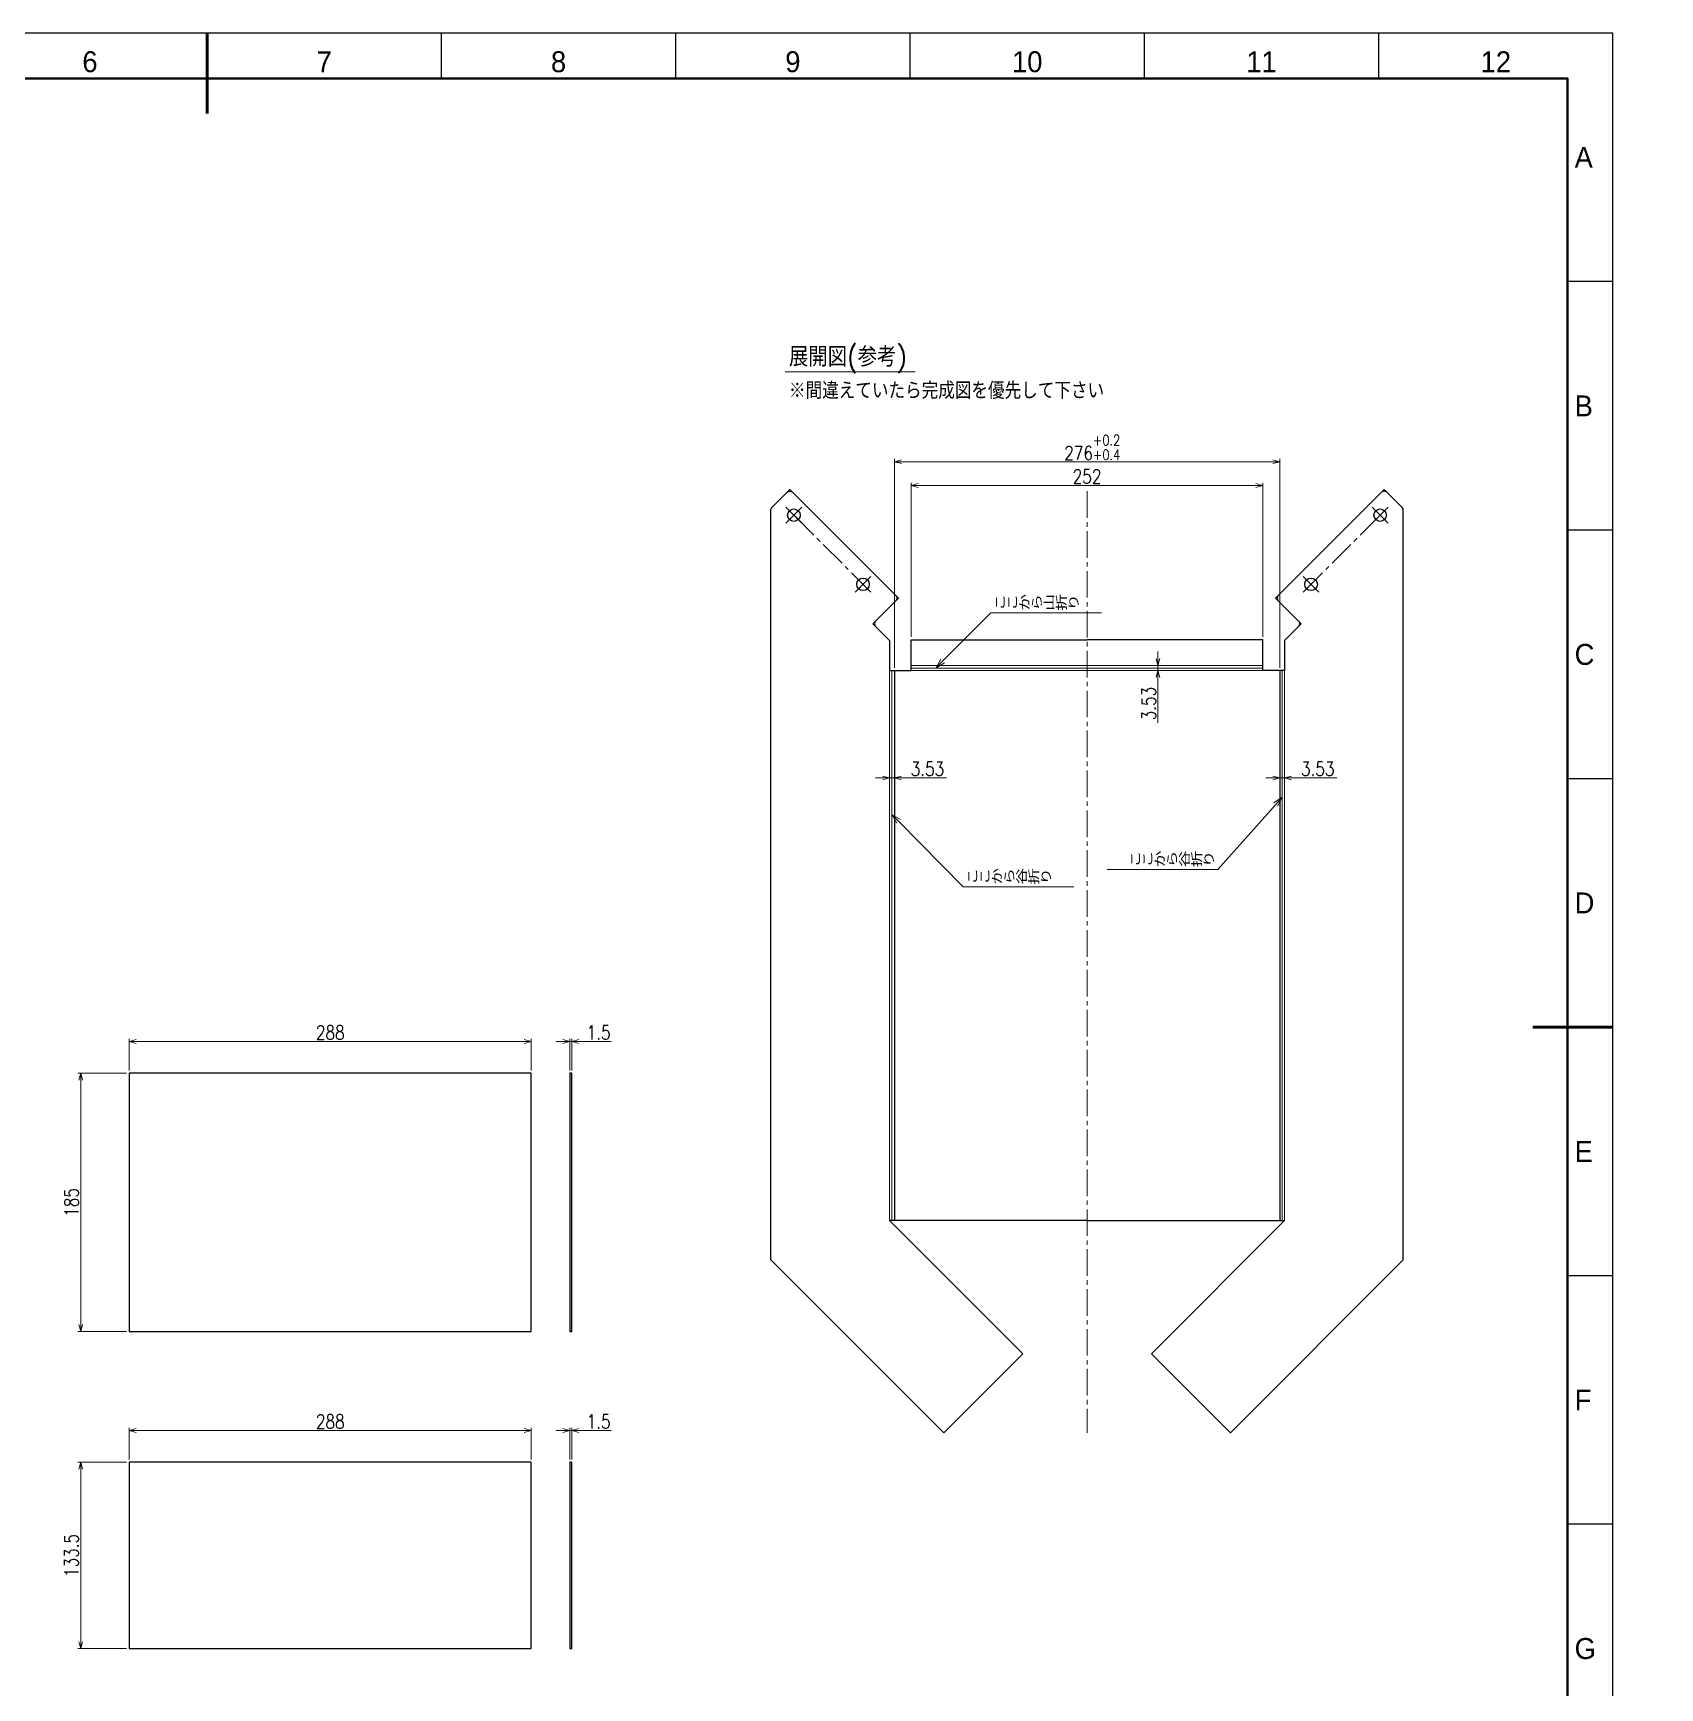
# Model space of a CAD drawing. Header units: millimetres. Extents: x 0 to 51411, y 0 to 16902.
# Drawn here: x 39241 to 40406, y 864 to 2049 of the extents above; entities that cross this region are included whole.
import ezdxf
from ezdxf import colors
from ezdxf.entities.mleader import LeaderData, LeaderLine
from ezdxf.enums import TextEntityAlignment as Align
from ezdxf.math import Vec2, Vec3

# ---------------------------------------------------------------- set-up
doc = ezdxf.new("R2010")
doc.units = ezdxf.units.MM
doc.linetypes.add('CENTER2', pattern=[28.574999999999996, 19.05, -3.174999999999999, 3.174999999999999, -3.174999999999999])
for name, color, linetype, lineweight in [('01_外形線', 7, 'Continuous', 25), ('02_細線', 5, 'Continuous', 13), ('04_中心線', 1, 'CENTER2', 9), ('06_文字', 7, 'Continuous', 13), ('07_寸法線', 3, 'Continuous', 9), ('99_図枠', 7, 'Continuous', 40)]:
    doc.layers.add(name, color=color, linetype=linetype, lineweight=lineweight)
doc.layers.add('10_補助線', color=8, linetype='Continuous', lineweight=13, plot=False)
doc.styles.add('KSS_TXT', font='txt.shx', dxfattribs={"bigfont": 'extfont2.shx'})
doc.styles.get("Standard").update_dxf_attribs({"font": 'arial.ttf'})
doc.styles.add('寸法用', font='simplex.shx', dxfattribs={"width": 0.8, "bigfont": '@extfont2.shx'})
doc.styles.add('表題用', font='MS PGothic.ttf')
doc.dimstyles.new('機械製図用', dxfattribs={"dimtxt": 3.5, "dimasz": 3.5, "dimexe": 2, "dimexo": 0, "dimgap": 1.199999999999999, "dimtad": 1, "dimdsep": 46, "dimtxsty": '寸法用', "dimblk": 'OPEN30', "dimcen": 0, "dimclrd": 256, "dimclre": 256, "dimclrt": 7, "dimazin": 2, "dimtm": 1e-09, "dimtfac": 0.75, "dimtmove": 0, "dimatfit": 3, "dimldrblk": 'OPEN30', "dimfxl": 1, "dimlwd": -1, "dimlwe": -1, "dimarcsym": 0})

# ---------------------------------------------------------------- blocks, each defined once
blk = doc.blocks.new('_Open30')
at = {"color": 0, "linetype": 'ByBlock', "lineweight": -2}
for p, q in [((-1, 0.26794919), (0, 0)), ((0, 0), (-1, -0.26794919)), ((0, 0), (-1, 0))]:
    blk.add_line(p, q, dxfattribs=at)
blk = doc.blocks.new('*D1306')
at = {"layer": '07_寸法線', "transparency": 16777216}
for p, q in [((39853.8528672403, 1509.469935569141), (39853.8528672403, 1517.610695841853)), ((39857.38716960288, 1509.469935569394), (39857.38716960288, 1517.610695841853)), ((39848.8528672403, 1515.610695841853), (39843.8528672403, 1515.610695841853)), ((39853.8528672403, 1515.610695841853), (39857.38716960288, 1515.610695841853)), ((39862.38716960288, 1515.610695841853), (39894.76812198383, 1515.610695841853))]:
    blk.add_line(p, q, dxfattribs=at)
at = {"layer": 'Defpoints', "color": 0, "transparency": 16777216}
for p in [(39853.8528672403, 1507.469935569141), (39857.38716960288, 1515.610695841853), (39857.38716960288, 1507.469935569394)]:
    blk.add_point(p, dxfattribs=at)
at = {"layer": '07_寸法線', "transparency": 16777216, "xscale": 5, "yscale": 5, "zscale": 5}
blk.add_blockref('_Open30', (39853.8528672403, 1515.610695841853), dxfattribs=at)
at = {"layer": '07_寸法線', "transparency": 16777216, "xscale": 5, "yscale": 5, "zscale": 5, "rotation": 180}
blk.add_blockref('_Open30', (39857.38716960288, 1515.610695841853), dxfattribs=at)
at = {"layer": '07_寸法線', "color": 7, "transparency": 16777216, "insert": (39881.07764579335, 1522.110695841853), "char_height": 10, "attachment_point": 5, "style": '寸法用'}
blk.add_mtext('3.53', dxfattribs=at)
blk = doc.blocks.new('*D1307')
at = {"layer": '07_寸法線', "transparency": 16777216}
for p, q in [((40046.15311651707, 1601.12982951548), (40046.15311651707, 1606.12982951548)), ((40046.15311651687, 1596.12982951548), (40048.15311651707, 1596.12982951548)), ((40046.15311651707, 1596.12982951548), (40046.15311651707, 1592.595529515481)), ((40046.15311651687, 1592.595529515481), (40048.15311651707, 1592.595529515481)), ((40046.15311651707, 1587.595529515481), (40046.15311651707, 1555.214577134529))]:
    blk.add_line(p, q, dxfattribs=at)
at = {"layer": 'Defpoints', "color": 0, "transparency": 16777216}
for p in [(40046.15311651687, 1596.12982951548), (40046.15311651687, 1592.595529515481), (40046.15311651707, 1592.595529515481)]:
    blk.add_point(p, dxfattribs=at)
at = {"layer": '07_寸法線', "transparency": 16777216, "xscale": 5, "yscale": 5, "zscale": 5}
for p, rotation in [((40046.15311651707, 1596.12982951548), 270), ((40046.15311651707, 1592.595529515481), 90)]:
    blk.add_blockref('_Open30', p, dxfattribs=dict(at, rotation=rotation))
at = {"layer": '07_寸法線', "color": 7, "transparency": 16777216, "insert": (40039.65311651707, 1568.905053324993), "char_height": 10, "attachment_point": 5, "rotation": 90, "style": '寸法用'}
blk.add_mtext('3.53', dxfattribs=at)
blk = doc.blocks.new('*D1299')
at = {"layer": '07_寸法線', "transparency": 16777216}
for p, q in [((40133.38716956991, 1509.469943086575), (40133.38716956991, 1517.610703359287)), ((40136.92147193248, 1509.469943086828), (40136.92147193248, 1517.610703359287)), ((40128.38716956991, 1515.610703359287), (40123.38716956991, 1515.610703359287)), ((40133.38716956991, 1515.610703359287), (40136.92147193248, 1515.610703359287)), ((40141.92147193248, 1515.610703359287), (40174.30242431344, 1515.610703359287))]:
    blk.add_line(p, q, dxfattribs=at)
at = {"layer": 'Defpoints', "color": 0, "transparency": 16777216}
for p in [(40133.38716956991, 1507.469943086575), (40136.92147193248, 1515.610703359287), (40136.92147193248, 1507.469943086828)]:
    blk.add_point(p, dxfattribs=at)
at = {"layer": '07_寸法線', "transparency": 16777216, "xscale": 5, "yscale": 5, "zscale": 5}
blk.add_blockref('_Open30', (40133.38716956991, 1515.610703359287), dxfattribs=at)
at = {"layer": '07_寸法線', "transparency": 16777216, "xscale": 5, "yscale": 5, "zscale": 5, "rotation": 180}
blk.add_blockref('_Open30', (40136.92147193248, 1515.610703359287), dxfattribs=at)
at = {"layer": '07_寸法線', "color": 7, "transparency": 16777216, "insert": (40160.61194812295, 1522.110703359287), "char_height": 10, "attachment_point": 5, "style": '寸法用'}
blk.add_mtext('3.53', dxfattribs=at)
blk = doc.blocks.new('*D1300')
at = {"layer": '07_寸法線', "transparency": 16777216}
for p, q in [((39869.38716958639, 1616.629829515479), (39869.38716958639, 1727.103396075761)), ((39874.38716958639, 1725.103396075761), (40116.38716960288, 1725.103396075761)), ((40121.38716960288, 1616.629829515732), (40121.38716960288, 1727.103396075761))]:
    blk.add_line(p, q, dxfattribs=at)
at = {"layer": 'Defpoints', "color": 0, "transparency": 16777216}
for p in [(40121.38716960288, 1725.103396075761), (39869.38716958639, 1614.629829515479), (40121.38716960288, 1614.629829515732)]:
    blk.add_point(p, dxfattribs=at)
at = {"layer": '07_寸法線', "transparency": 16777216, "xscale": 5, "yscale": 5, "zscale": 5, "rotation": 180}
blk.add_blockref('_Open30', (39869.38716958639, 1725.103396075761), dxfattribs=at)
at = {"layer": '07_寸法線', "transparency": 16777216, "xscale": 5, "yscale": 5, "zscale": 5}
blk.add_blockref('_Open30', (40121.38716960288, 1725.103396075761), dxfattribs=at)
at = {"layer": '07_寸法線', "color": 7, "transparency": 16777216, "insert": (39995.38716959464, 1731.603396075761), "char_height": 10, "attachment_point": 5, "style": '寸法用'}
blk.add_mtext('252', dxfattribs=at)
blk = doc.blocks.new('*D1301')
at = {"layer": '07_寸法線', "transparency": 16777216}
for p, q in [((39857.38716956991, 1594.595529443637), (39857.38716956991, 1744.138157267391)), ((40133.38716960288, 1594.59552951548), (40133.38716960288, 1744.138157267391)), ((39862.38716956991, 1742.138157267391), (40128.38716960288, 1742.138157267391))]:
    blk.add_line(p, q, dxfattribs=at)
at = {"layer": 'Defpoints', "color": 0, "transparency": 16777216}
for p in [(40133.38716960288, 1742.138157267391), (39857.38716956991, 1592.595529443637), (40133.38716960288, 1592.59552951548)]:
    blk.add_point(p, dxfattribs=at)
at = {"layer": '07_寸法線', "transparency": 16777216, "xscale": 5, "yscale": 5, "zscale": 5, "rotation": 180}
blk.add_blockref('_Open30', (39857.38716956991, 1742.138157267391), dxfattribs=at)
at = {"layer": '07_寸法線', "transparency": 16777216, "xscale": 5, "yscale": 5, "zscale": 5}
blk.add_blockref('_Open30', (40133.38716960288, 1742.138157267391), dxfattribs=at)
at = {"layer": '07_寸法線', "color": 7, "transparency": 16777216, "insert": (39999.10614755607, 1752.388157267391), "char_height": 10, "attachment_point": 5, "style": '寸法用'}
blk.add_mtext('276{\\H7.5;\\S+0.2^ +0.4;}', dxfattribs=at)
blk = doc.blocks.new('*D1304')
at = {"layer": '07_寸法線', "transparency": 16777216}
for p, q in [((39309.34230138673, 1306.123403270039), (39309.34230138673, 1328.85247401416)), ((39597.34230138673, 1306.123403270292), (39597.34230138673, 1328.85247401416)), ((39314.34230138673, 1326.85247401416), (39592.34230138673, 1326.85247401416))]:
    blk.add_line(p, q, dxfattribs=at)
at = {"layer": 'Defpoints', "color": 0, "transparency": 16777216}
for p in [(39597.34230138673, 1326.85247401416), (39309.34230138673, 1304.123403270039), (39597.34230138673, 1304.123403270292)]:
    blk.add_point(p, dxfattribs=at)
at = {"layer": '07_寸法線', "transparency": 16777216, "xscale": 5, "yscale": 5, "zscale": 5, "rotation": 180}
blk.add_blockref('_Open30', (39309.34230138673, 1326.85247401416), dxfattribs=at)
at = {"layer": '07_寸法線', "transparency": 16777216, "xscale": 5, "yscale": 5, "zscale": 5}
blk.add_blockref('_Open30', (39597.34230138673, 1326.85247401416), dxfattribs=at)
at = {"layer": '07_寸法線', "color": 7, "transparency": 16777216, "insert": (39453.34230138673, 1333.35247401416), "char_height": 10, "attachment_point": 5, "style": '寸法用'}
blk.add_mtext('288', dxfattribs=at)
blk = doc.blocks.new('*D1305')
at = {"layer": '07_寸法線', "transparency": 16777216}
for p, q in [((39624.90901874116, 1306.123403270039), (39624.90901874116, 1328.85247401416)), ((39626.40901874116, 1306.123403270292), (39626.40901874116, 1328.85247401416)), ((39619.90901874116, 1326.85247401416), (39614.90901874116, 1326.85247401416)), ((39624.90901874116, 1326.85247401416), (39626.40901874116, 1326.85247401416)), ((39631.40901874116, 1326.85247401416), (39654.64711397926, 1326.85247401416))]:
    blk.add_line(p, q, dxfattribs=at)
at = {"layer": 'Defpoints', "color": 0, "transparency": 16777216}
for p in [(39626.40901874116, 1326.85247401416), (39624.90901874116, 1304.123403270039), (39626.40901874116, 1304.123403270292)]:
    blk.add_point(p, dxfattribs=at)
at = {"layer": '07_寸法線', "transparency": 16777216, "xscale": 5, "yscale": 5, "zscale": 5}
blk.add_blockref('_Open30', (39624.90901874116, 1326.85247401416), dxfattribs=at)
at = {"layer": '07_寸法線', "transparency": 16777216, "xscale": 5, "yscale": 5, "zscale": 5, "rotation": 180}
blk.add_blockref('_Open30', (39626.40901874116, 1326.85247401416), dxfattribs=at)
at = {"layer": '07_寸法線', "color": 7, "transparency": 16777216, "insert": (39645.52806636021, 1333.35247401416), "char_height": 10, "attachment_point": 5, "style": '寸法用'}
blk.add_mtext('1.5', dxfattribs=at)
blk = doc.blocks.new('*D1308')
at = {"layer": '07_寸法線', "transparency": 16777216}
for p, q in [((39307.34230138623, 1304.12340327004), (39272.60648741182, 1304.12340327004)), ((39274.60648741182, 1124.123403270293), (39274.60648741182, 1299.12340327004)), ((39307.34230138674, 1119.123403270293), (39272.60648741182, 1119.123403270293))]:
    blk.add_line(p, q, dxfattribs=at)
at = {"layer": 'Defpoints', "color": 0, "transparency": 16777216}
for p in [(39274.60648741182, 1304.12340327004), (39309.34230138623, 1304.12340327004), (39309.34230138674, 1119.123403270293)]:
    blk.add_point(p, dxfattribs=at)
at = {"layer": '07_寸法線', "transparency": 16777216, "xscale": 5, "yscale": 5, "zscale": 5}
for p, rotation in [((39274.60648741182, 1304.12340327004), 90), ((39274.60648741182, 1119.123403270293), 270)]:
    blk.add_blockref('_Open30', p, dxfattribs=dict(at, rotation=rotation))
at = {"layer": '07_寸法線', "color": 7, "transparency": 16777216, "insert": (39268.10648741182, 1211.623403270155), "char_height": 10, "attachment_point": 5, "rotation": 90, "style": '寸法用'}
blk.add_mtext('185', dxfattribs=at)
blk = doc.blocks.new('*D1309')
at = {"layer": '07_寸法線', "transparency": 16777216}
for p, q in [((39309.34230138724, 1027.486568246517), (39309.34230138724, 1050.215638990638)), ((39314.34230138724, 1048.215638990638), (39592.34230138724, 1048.215638990638)), ((39597.34230138724, 1027.48656824677), (39597.34230138724, 1050.215638990638))]:
    blk.add_line(p, q, dxfattribs=at)
at = {"layer": 'Defpoints', "color": 0, "transparency": 16777216}
for p in [(39597.34230138724, 1048.215638990638), (39309.34230138724, 1025.486568246517), (39597.34230138724, 1025.48656824677)]:
    blk.add_point(p, dxfattribs=at)
at = {"layer": '07_寸法線', "transparency": 16777216, "xscale": 5, "yscale": 5, "zscale": 5, "rotation": 180}
blk.add_blockref('_Open30', (39309.34230138724, 1048.215638990638), dxfattribs=at)
at = {"layer": '07_寸法線', "transparency": 16777216, "xscale": 5, "yscale": 5, "zscale": 5}
blk.add_blockref('_Open30', (39597.34230138724, 1048.215638990638), dxfattribs=at)
at = {"layer": '07_寸法線', "color": 7, "transparency": 16777216, "insert": (39453.34230138724, 1054.715638990638), "char_height": 10, "attachment_point": 5, "style": '寸法用'}
blk.add_mtext('288', dxfattribs=at)
blk = doc.blocks.new('*D1310')
at = {"layer": '07_寸法線', "transparency": 16777216}
for p, q in [((39619.90901874167, 1048.215638990638), (39614.90901874167, 1048.215638990638)), ((39624.90901874167, 1027.486568246517), (39624.90901874167, 1050.215638990638)), ((39624.90901874167, 1048.215638990638), (39626.40901874167, 1048.215638990638)), ((39626.40901874167, 1027.48656824677), (39626.40901874167, 1050.215638990638)), ((39631.40901874167, 1048.215638990638), (39654.64711397976, 1048.215638990638))]:
    blk.add_line(p, q, dxfattribs=at)
at = {"layer": 'Defpoints', "color": 0, "transparency": 16777216}
for p in [(39626.40901874167, 1048.215638990638), (39624.90901874167, 1025.486568246517), (39626.40901874167, 1025.48656824677)]:
    blk.add_point(p, dxfattribs=at)
at = {"layer": '07_寸法線', "transparency": 16777216, "xscale": 5, "yscale": 5, "zscale": 5}
blk.add_blockref('_Open30', (39624.90901874167, 1048.215638990638), dxfattribs=at)
at = {"layer": '07_寸法線', "transparency": 16777216, "xscale": 5, "yscale": 5, "zscale": 5, "rotation": 180}
blk.add_blockref('_Open30', (39626.40901874167, 1048.215638990638), dxfattribs=at)
at = {"layer": '07_寸法線', "color": 7, "transparency": 16777216, "insert": (39645.52806636072, 1054.715638990638), "char_height": 10, "attachment_point": 5, "style": '寸法用'}
blk.add_mtext('1.5', dxfattribs=at)
blk = doc.blocks.new('*D1311')
at = {"layer": '07_寸法線', "transparency": 16777216}
for p, q in [((39307.34230138674, 1025.486568246517), (39272.60648741234, 1025.486568246517)), ((39274.60648741234, 896.986568246532), (39274.60648741234, 1020.486568246518)), ((39307.34230138725, 891.986568246532), (39272.60648741234, 891.986568246532))]:
    blk.add_line(p, q, dxfattribs=at)
at = {"layer": 'Defpoints', "color": 0, "transparency": 16777216}
for p in [(39274.60648741234, 1025.486568246517), (39309.34230138674, 1025.486568246517), (39309.34230138725, 891.986568246532)]:
    blk.add_point(p, dxfattribs=at)
at = {"layer": '07_寸法線', "transparency": 16777216, "xscale": 5, "yscale": 5, "zscale": 5}
for p, rotation in [((39274.60648741234, 1025.486568246517), 90), ((39274.60648741234, 891.986568246532), 270)]:
    blk.add_blockref('_Open30', p, dxfattribs=dict(at, rotation=rotation))
at = {"layer": '07_寸法線', "color": 7, "transparency": 16777216, "insert": (39268.10648741233, 958.7365682465135), "char_height": 10, "attachment_point": 5, "rotation": 90, "style": '寸法用'}
blk.add_mtext('133.5', dxfattribs=at)
blk = doc.blocks.new('AM_BALLOON1')
at = {"transparency": 16777216}
blk.add_circle((0, 0), 5, dxfattribs=at)
blk.add_attdef('B_NUMBER', text='', height=3, dxfattribs=at).set_placement((0, 0), align=Align.MIDDLE_CENTER)
blk = doc.blocks.new('_OPEN')
at = {"color": 0, "linetype": 'ByBlock'}
for p, q in [((-1, 0.1666666666666666), (0, 0)), ((0, 0), (-1, -0.1666666666666666)), ((0, 0), (-1, 0))]:
    blk.add_line(p, q, dxfattribs=at)

msp = doc.modelspace()

# ---------------------------------------------------------------- linework, layer by layer
at = {"layer": '01_外形線'}
for p, q in [((39857.38716958639, 1592.595529515478), (39857.38716958639, 1198.645497194761)), ((40133.38716958639, 1592.595529515478), (40133.38716958639, 1198.645497194761))]:
    msp.add_line(p, q, dxfattribs=at)
for points in [[(39995.38716958639, 1198.645497194761), (39853.85285893518, 1198.645497289808), (39949.31227434785, 1103.1860817821), (39892.74373185188, 1046.617539286139), (39768.84991677949, 1170.511354360602), (39768.84991677949, 1707.263980804324, -0.1989123673795951), (39769.72859643593, 1709.385301147884), (39780.46293279348, 1720.119637505439, -0.4142135623863318), (39784.70557348071, 1720.119637505544), (39858.24737329355, 1646.577837701194, -0.4142135623918795), (39858.24737329368, 1642.335197013941), (39844.10523766614, 1628.193061386399, 0.4142135623741736), (39844.10523766613, 1623.950420699271), (39853.85286956991, 1614.202788795497), (39853.85286952957, 1592.595529434413), (39869.38716958639, 1592.59552951548), (39869.38716958639, 1614.629829515479), (39995.38716958639, 1614.629829515479)], [(39995.38716958639, 1198.645497194761), (40136.92148023761, 1198.645497289808), (40041.46206482494, 1103.1860817821), (40098.03060732091, 1046.617539286139), (40221.9244223933, 1170.511354360602), (40221.92442239329, 1707.263980804324, 0.1989123673795951), (40221.04574273685, 1709.385301147884), (40210.3114063793, 1720.119637505439, 0.4142135623863318), (40206.06876569208, 1720.119637505544), (40132.52696587924, 1646.577837701194, 0.4142135623918795), (40132.52696587911, 1642.335197013941), (40146.66910150665, 1628.193061386399, -0.4142135623741736), (40146.66910150665, 1623.950420699271), (40136.92146960288, 1614.202788795497), (40136.92146964322, 1592.595529434413), (40121.38716958639, 1592.59552951548), (40121.38716958639, 1614.629829515479), (39995.38716958639, 1614.629829515479)]]:
    msp.add_lwpolyline(points, format="xyb", dxfattribs=at)
for points in [[(39597.34230138673, 1304.123403270292), (39309.34230138673, 1304.123403270292), (39309.34230138673, 1119.123403270292), (39597.34230138673, 1119.123403270292)], [(39626.40901874116, 1304.123403270292), (39624.90901874116, 1304.123403270292), (39624.90901874116, 1119.123403270292), (39626.40901874116, 1119.123403270292)], [(39309.34230138724, 891.9865682465315), (39597.34230138724, 891.9865682465315), (39597.34230138724, 1025.486568246517), (39309.34230138724, 1025.486568246517)], [(39624.90901874167, 891.9865682465315), (39626.40901874167, 891.9865682465315), (39626.40901874167, 1025.486568246517), (39624.90901874167, 1025.486568246517)]]:
    msp.add_lwpolyline(points, close=True, dxfattribs=at)
for centre in [(39785.41537482766, 1703.853486973348), (40205.35896434513, 1703.853486973348), (39834.91284951071, 1654.356012290293), (40155.86148966207, 1654.356012290293)]:
    msp.add_circle(centre, 4.5, dxfattribs=at)
at = {"layer": '02_細線'}
for p, q in [((39855.62001956991, 1592.595529515478), (39855.62001957038, 1198.645497194759)), ((39869.38716958639, 1594.36267951548), (39995.38716958639, 1594.36267951548)), ((40121.38716958639, 1594.36267951548), (39995.38716958639, 1594.36267951548)), ((40135.15431960288, 1592.595529515478), (40135.15431960241, 1198.645497194759))]:
    msp.add_line(p, q, dxfattribs=at)
at = {"layer": '04_中心線'}
for p, q in [((39995.38716958639, 1720.996700172722), (39995.38716958639, 1046.617539286139)), ((39791.07222907715, 1709.510341222842), (39779.75852057817, 1698.196632723855)), ((39779.75852057817, 1709.510341222842), (39791.07222907714, 1698.196632723855)), ((39840.10375632047, 1649.165105480533), (39780.22446801787, 1709.04439378313)), ((40150.67058285232, 1649.165105480533), (40210.54987115492, 1709.04439378313)), ((40199.70211009563, 1709.510341222842), (40211.01581859462, 1698.196632723855)), ((40211.01581859462, 1709.510341222842), (40199.70211009564, 1698.196632723855)), ((39840.56970376021, 1660.012866539786), (39829.25599526122, 1648.699158040799)), ((39829.25599526122, 1660.012866539782), (39840.56970376021, 1648.699158040799)), ((40150.20463541258, 1660.012866539786), (40161.51834391156, 1648.699158040799)), ((40161.51834391156, 1660.012866539782), (40150.20463541258, 1648.699158040799))]:
    msp.add_line(p, q, dxfattribs=at)
at = {"layer": '07_寸法線'}
msp.add_line((39779.29347011415, 1806.524649127108), (39872.3471614859, 1806.524649127108), dxfattribs=at)
at = {"layer": '10_補助線'}
for p, q in [((39853.85286952957, 1592.595621261773), (39853.85285893518, 1198.645497194757)), ((39857.38716956991, 1592.595529515478), (39857.38716957038, 1198.645497194761)), ((39869.38716958639, 1596.129829515479), (39995.38716958639, 1596.129829515479)), ((39869.38716958639, 1592.59552951548), (39995.38716958639, 1592.59552951548)), ((40121.38716958639, 1596.129829515479), (39995.38716958639, 1596.129829515479)), ((40121.38716958639, 1592.59552951548), (39995.38716958639, 1592.59552951548)), ((40133.38716960288, 1592.595529515478), (40133.38716960241, 1198.645497194761)), ((40136.92146964322, 1592.595621261773), (40136.92148023761, 1198.645497194757))]:
    msp.add_line(p, q, dxfattribs=at)
for points in [[(39784.70557348059, 1720.119637505668), (39782.58425313703, 1722.240957848982), (39780.46293279348, 1720.119637505442)], [(40206.06876569219, 1720.119637505668), (40208.19008603576, 1722.240957848982), (40210.3114063793, 1720.119637505442)], [(39769.72859643593, 1709.385301147884), (39768.84991677949, 1708.506621491446), (39768.84991677949, 1707.263980804326)], [(40221.04574273685, 1709.385301147884), (40221.92442239329, 1708.506621491446), (40221.92442239329, 1707.263980804326)], [(39858.24737329344, 1646.577837701065), (39860.36869363699, 1644.45651735775), (39858.24737329356, 1642.335197013825)], [(40132.52696587934, 1646.577837701065), (40130.40564553579, 1644.45651735775), (40132.52696587922, 1642.335197013825)], [(39844.10523766601, 1628.193061386268), (39841.98391732245, 1626.071741042724), (39844.10523766612, 1623.950420699271)], [(40146.66910150678, 1628.193061386268), (40148.79042185033, 1626.071741042724), (40146.66910150666, 1623.950420699271)]]:
    msp.add_lwpolyline(points, dxfattribs=at)
at = {"layer": '99_図枠', "lineweight": 53}
for p, q in [((39365.15018800248, 2049.166086541534), (39365.15018800248, 1991.666086541549)), ((40372.10018800248, 1337.108586541539), (40314.60018800248, 1337.108586541539))]:
    msp.add_line(p, q, dxfattribs=at)
at = {"layer": '99_図枠', "lineweight": 25}
for p, q in [((39532.97518800247, 2016.666086541534), (39532.97518800247, 2049.166086541534)), ((39700.80018800247, 2016.666086541534), (39700.80018800247, 2049.166086541534)), ((39868.62518800247, 2016.666086541534), (39868.62518800247, 2049.166086541534)), ((39868.62518800247, 2016.666086541534), (39868.62518800247, 2049.166086541534)), ((40036.45018800248, 2016.666086541534), (40036.45018800248, 2049.166086541534)), ((40204.27518800247, 2016.666086541534), (40204.27518800247, 2049.166086541534)), ((40372.10018800248, 1871.15171154155), (40339.60018800248, 1871.15171154155)), ((40372.10018800248, 1693.137336541544), (40339.60018800248, 1693.137336541544)), ((40372.10018800248, 1515.122961541545), (40339.60018800248, 1515.122961541545)), ((40372.10018800248, 1159.09421154154), (40339.60018800248, 1159.09421154154)), ((40372.10018800248, 981.0798365415558), (40339.60018800248, 981.0798365415558))]:
    msp.add_line(p, q, dxfattribs=at)
at = {"layer": '99_図枠'}
msp.add_lwpolyline([(38455.60018800248, 657.5510865415508), (40339.60018800248, 657.5510865415508), (40339.60018800248, 2016.666086541534), (38455.60018800248, 2016.666086541534)], close=True, dxfattribs=at)
at = {"layer": 'Defpoints'}
msp.add_lwpolyline([(38358.20018800247, 625.0510865415508), (40372.10018800248, 625.0510865415508), (40372.10018800248, 2049.166086541534), (38358.20018800247, 2049.166086541534)], close=True, dxfattribs=at)

# ---------------------------------------------------------------- texts
at = {"layer": '06_文字', "color": 3, "style": 'KSS_TXT', "width": 0.9}
for s, height, p in [('展開図(参考)', 14, (39781.90851407222, 1810.298198417584)), ('※間違えていたら完成図を優先して下さい', 12, (39781.90851407222, 1787.101490586645))]:
    msp.add_text(s, height=height, dxfattribs=at).set_placement(p)
at = {"layer": '99_図枠', "lineweight": 13, "style": '表題用'}
for s, p in [('6', (39281.23768800247, 2016.666086541534)), ('7', (39449.06268800247, 2016.666086541534)), ('8', (39616.88768800248, 2016.666086541534)), ('9', (39784.71268800247, 2016.666086541534)), ('10', (39952.53768800246, 2016.666086541534)), ('11', (40120.36268800247, 2016.666086541534)), ('12', (40288.18768800247, 2016.666086541534))]:
    msp.add_text(s, height=15, dxfattribs=at).set_placement(p, align=Align.BOTTOM_CENTER)
for s, p in [('A', (40344.60018800248, 1960.158899041542)), ('B', (40344.60018800248, 1782.144524041536)), ('C', (40344.60018800248, 1604.130149041552)), ('D', (40344.60018800248, 1426.115774041531)), ('E', (40344.60018800248, 1248.101399041547)), ('F', (40344.60018800248, 1070.087024041526)), ('G', (40344.60018800248, 892.0726490415418))]:
    msp.add_text(s, height=15, dxfattribs=at).set_placement(p, align=Align.MIDDLE_LEFT)

# ---------------------------------------------------------------- dimensions: what is measured, and where the dimension line sits
at = {"layer": '07_寸法線'}
dim = msp.add_linear_dim(base=(40133.38716960288, 1742.138157267391), p1=(39857.38716956991, 1592.595529443637), p2=(40133.38716960288, 1592.59552951548), dimstyle='機械製図用', override={"dimtxt": 10, "dimasz": 5, "dimexo": 2, "dimgap": 1.5, "dimtol": 1, "dimtp": 0.2, "dimtm": -0.4}, dxfattribs=at)
dim.commit()
dim.dimension.update_dxf_attribs({"geometry": '*D1301', "text_midpoint": (39999.10614755607, 1742.138157267391), "dimtype": 160})
for base, p1, p2, picture, middle in [((40121.38716960288, 1725.103396075761), (39869.38716958639, 1614.629829515479), (40121.38716960288, 1614.629829515732), '*D1300', (39995.38716959464, 1731.603396075761)), ((39857.38716960288, 1515.610695841853), (39853.8528672403, 1507.469935569141), (39857.38716960288, 1507.469935569394), '*D1306', (39881.07764579335, 1522.110695841853)), ((40136.92147193248, 1515.610703359287), (40133.38716956991, 1507.469943086575), (40136.92147193248, 1507.469943086828), '*D1299', (40160.61194812295, 1522.110703359287)), ((39597.34230138673, 1326.85247401416), (39309.34230138673, 1304.123403270039), (39597.34230138673, 1304.123403270292), '*D1304', (39453.34230138673, 1333.35247401416)), ((39626.40901874116, 1326.85247401416), (39624.90901874116, 1304.123403270039), (39626.40901874116, 1304.123403270292), '*D1305', (39645.52806636021, 1333.35247401416)), ((39597.34230138724, 1048.215638990638), (39309.34230138724, 1025.486568246517), (39597.34230138724, 1025.48656824677), '*D1309', (39453.34230138724, 1054.715638990638)), ((39626.40901874167, 1048.215638990638), (39624.90901874167, 1025.486568246517), (39626.40901874167, 1025.48656824677), '*D1310', (39645.52806636072, 1054.715638990638))]:
    dim = msp.add_linear_dim(base=base, p1=p1, p2=p2, dimstyle='機械製図用', override={"dimtxt": 10, "dimasz": 5, "dimexo": 2, "dimgap": 1.5}, dxfattribs=at)
    dim.commit()
    dim.dimension.update_dxf_attribs({"geometry": picture, "text_midpoint": middle})
for base, p1, p2, override, picture, middle in [((40046.15311651707, 1592.595529515481), (40046.15311651686, 1596.129829515479), (40046.15311651686, 1592.59552951548), {"dimtxt": 10, "dimasz": 5, "dimgap": 1.5}, '*D1307', (40039.65311651707, 1568.905053324993)), ((39274.60648741182, 1304.12340327004), (39309.34230138673, 1119.123403270292), (39309.34230138622, 1304.123403270039), {"dimtxt": 10, "dimasz": 5, "dimexo": 2, "dimgap": 1.5}, '*D1308', (39268.10648741182, 1211.623403270155)), ((39274.60648741234, 1025.486568246517), (39309.34230138724, 891.9865682465315), (39309.34230138673, 1025.486568246517), {"dimtxt": 10, "dimasz": 5, "dimexo": 2, "dimgap": 1.5}, '*D1311', (39268.10648741233, 958.7365682465135))]:
    dim = msp.add_linear_dim(base=base, p1=p1, p2=p2, angle=90, dimstyle='機械製図用', override=override, dxfattribs=at)
    dim.commit()
    dim.dimension.update_dxf_attribs({"geometry": picture, "text_midpoint": middle})

# ---------------------------------------------------------------- leaders
ml = msp.add_multileader_mtext('Standard', dxfattribs=at)
ml.set_content('ここから山折り', color=7, style='寸法用')
ml.set_leader_properties(color=256, linetype='ByLayer', lineweight=-1)
ml.set_arrow_properties(name='OPEN30')
ml.build(insert=Vec2(0, 0))
ml.multileader.update_dxf_attribs({"has_dogleg": 0, "text_left_attachment_type": 6, "text_right_attachment_type": 6, "arrow_head_size": 7})
ctx = ml.context
ctx.base_point, ctx.char_height, ctx.arrow_head_size, ctx.plane_origin = Vec3(39926.53839125519, 1633.921358653881), 10, 7, Vec3(39887.00813204073, 1594.36267951548)
ctx.left_attachment, ctx.right_attachment = 6, 6
notes = []
notes.append((ctx, [(0, (1, 1, 0), (39918.53839125519, 1633.921358653881), (1, 0), 8, [(0, [(39887.00813204073, 1594.36267951548)], 0, [])])]))
ctx.mtext.insert, ctx.mtext.flow_direction = Vec3(39928.53839125519, 1645.921358653881), 5
ml = msp.add_multileader_block('Standard', dxfattribs=at)
ml.set_content('AM_BALLOON1', color=256, scale=3.499787878787877)
ml.set_attribute('B_NUMBER', '1', width=0)
ml.set_leader_properties(color=256, linetype='ByLayer', lineweight=-1)
ml.set_arrow_properties(name='OPEN')
ml.build(insert=Vec2(0, 0))
ml.multileader.update_dxf_attribs({"leader_type": 0, "has_dogleg": 0, "text_right_attachment_type": 6, "dogleg_length": 0, "arrow_head_size": 1.75, "scale": 2.5, "block_connection_type": 1})
ctx = ml.context
ctx.base_point, ctx.scale, ctx.char_height, ctx.arrow_head_size, ctx.landing_gap_size, ctx.plane_origin = Vec3(43910.76680810345, 1565.524676473564), 2.5, 3.5, 1.75, 1.75, Vec3(43910.76680810345, 1565.524676473564)
ctx.right_attachment, ctx.attachment_type = 6, 1
notes.append((ctx, [(0, (0, 0, 0), (0, 0), (1, 0), 1, [])]))
ctx.block.insert = Vec3(43910.76680810345, 1565.524676473564)
ml = msp.add_multileader_mtext('Standard', dxfattribs=at)
ml.set_content('ここから谷折り', color=7, style='寸法用')
ml.set_leader_properties(color=256, linetype='ByLayer', lineweight=-1)
ml.set_arrow_properties(name='OPEN30')
ml.build(insert=Vec2(0, 0))
ml.multileader.update_dxf_attribs({"has_dogleg": 0, "text_left_attachment_type": 6, "text_right_attachment_type": 6, "arrow_head_size": 7})
ctx = ml.context
ctx.base_point, ctx.char_height, ctx.arrow_head_size, ctx.plane_origin = Vec3(40019.95107538249, 1450.098067539619), 10, 7, Vec3(40103.76620713205, 1410.539388401217)
ctx.left_attachment, ctx.right_attachment, ctx.text_align_type = 6, 6, 2
notes.append((ctx, [(0, (1, 1, 0), (40097.01774204915, 1450.098067539619), (-1, 0), 8, [(0, [(40135.15431960276, 1501.908938971272)], 0, [])])]))
ctx.mtext.insert, ctx.mtext.alignment, ctx.mtext.flow_direction = Vec3(40087.01774204915, 1462.098067539619), 3, 5
ml = msp.add_multileader_mtext('Standard', dxfattribs=at)
ml.set_content('ここから谷折り', color=7, style='寸法用')
ml.set_leader_properties(color=256, linetype='ByLayer', lineweight=-1)
ml.set_arrow_properties(name='OPEN30')
ml.build(insert=Vec2(0, 0))
ml.multileader.update_dxf_attribs({"has_dogleg": 0, "text_left_attachment_type": 6, "text_right_attachment_type": 6, "arrow_head_size": 7})
ctx = ml.context
ctx.base_point, ctx.char_height, ctx.arrow_head_size, ctx.plane_origin = Vec3(39906.76659194281, 1437.642841777457), 10, 7, Vec3(39887.00813204073, 1398.084162639056)
ctx.left_attachment, ctx.right_attachment = 6, 6
notes.append((ctx, [(0, (1, 1, 0), (39898.76659194281, 1437.642841777457), (1, 0), 8, [(0, [(39855.62001957002, 1489.45371320911)], 0, [])])]))
ctx.mtext.insert, ctx.mtext.flow_direction = Vec3(39908.76659194281, 1449.642841777457), 5
ml = msp.add_multileader_block('Standard', dxfattribs=at)
ml.set_content('AM_BALLOON1', color=256, scale=3.499787878787877)
ml.set_attribute('B_NUMBER', '2', width=0)
ml.set_leader_properties(color=256, linetype='ByLayer', lineweight=-1)
ml.set_arrow_properties(name='OPEN')
ml.build(insert=Vec2(0, 0))
ml.multileader.update_dxf_attribs({"leader_type": 0, "has_dogleg": 0, "text_right_attachment_type": 6, "dogleg_length": 0, "arrow_head_size": 1.75, "scale": 2.5, "block_connection_type": 1})
ctx = ml.context
ctx.base_point, ctx.scale, ctx.char_height, ctx.arrow_head_size, ctx.landing_gap_size, ctx.plane_origin = Vec3(44674.03360022616, 1385.933248629653), 2.5, 3.5, 1.75, 1.75, Vec3(44674.03360022616, 1385.933248629653)
ctx.right_attachment, ctx.attachment_type = 6, 1
notes.append((ctx, [(0, (0, 0, 0), (0, 0), (1, 0), 1, [])]))
ctx.block.insert = Vec3(44674.03360022616, 1385.933248629653)
ml = msp.add_multileader_block('Standard', dxfattribs=at)
ml.set_content('AM_BALLOON1', color=256, scale=1.249924242424242)
ml.set_attribute('B_NUMBER', '1', width=0)
ml.set_leader_properties(color=256, linetype='ByLayer', lineweight=-1)
ml.set_arrow_properties(name='OPEN')
ml.build(insert=Vec2(0, 0))
ml.multileader.update_dxf_attribs({"leader_type": 0, "has_dogleg": 0, "text_right_attachment_type": 6, "dogleg_length": 0, "arrow_head_size": 0.625, "scale": 2.5, "block_connection_type": 1})
ctx = ml.context
ctx.base_point, ctx.scale, ctx.char_height, ctx.arrow_head_size, ctx.landing_gap_size, ctx.plane_origin = Vec3(45136.30349933018, 1072.891317045873), 2.5, 1.25, 0.625, 0.625, Vec3(45136.30349933018, 1072.891317045873)
ctx.right_attachment, ctx.attachment_type = 6, 1
notes.append((ctx, [(0, (0, 0, 0), (0, 0), (1, 0), 1, [])]))
ctx.block.insert = Vec3(45136.30349933018, 1072.891317045873)
for ctx, leaders in notes:
    for number, flags, end, landing, length, lines in leaders:
        leader = LeaderData()
        leader.index, (leader.has_last_leader_line, leader.has_dogleg_vector, leader.attachment_direction) = number, flags
        leader.last_leader_point, leader.dogleg_vector, leader.dogleg_length = Vec3(end), Vec3(landing), length
        for number, points, colour, breaks in lines:
            line = LeaderLine()
            line.index, line.vertices, line.color, line.breaks = number, Vec3.list(points), colors.encode_raw_color(colour), breaks
            leader.lines.append(line)
        ctx.leaders.append(leader)

doc.saveas('drawing.dxf')
